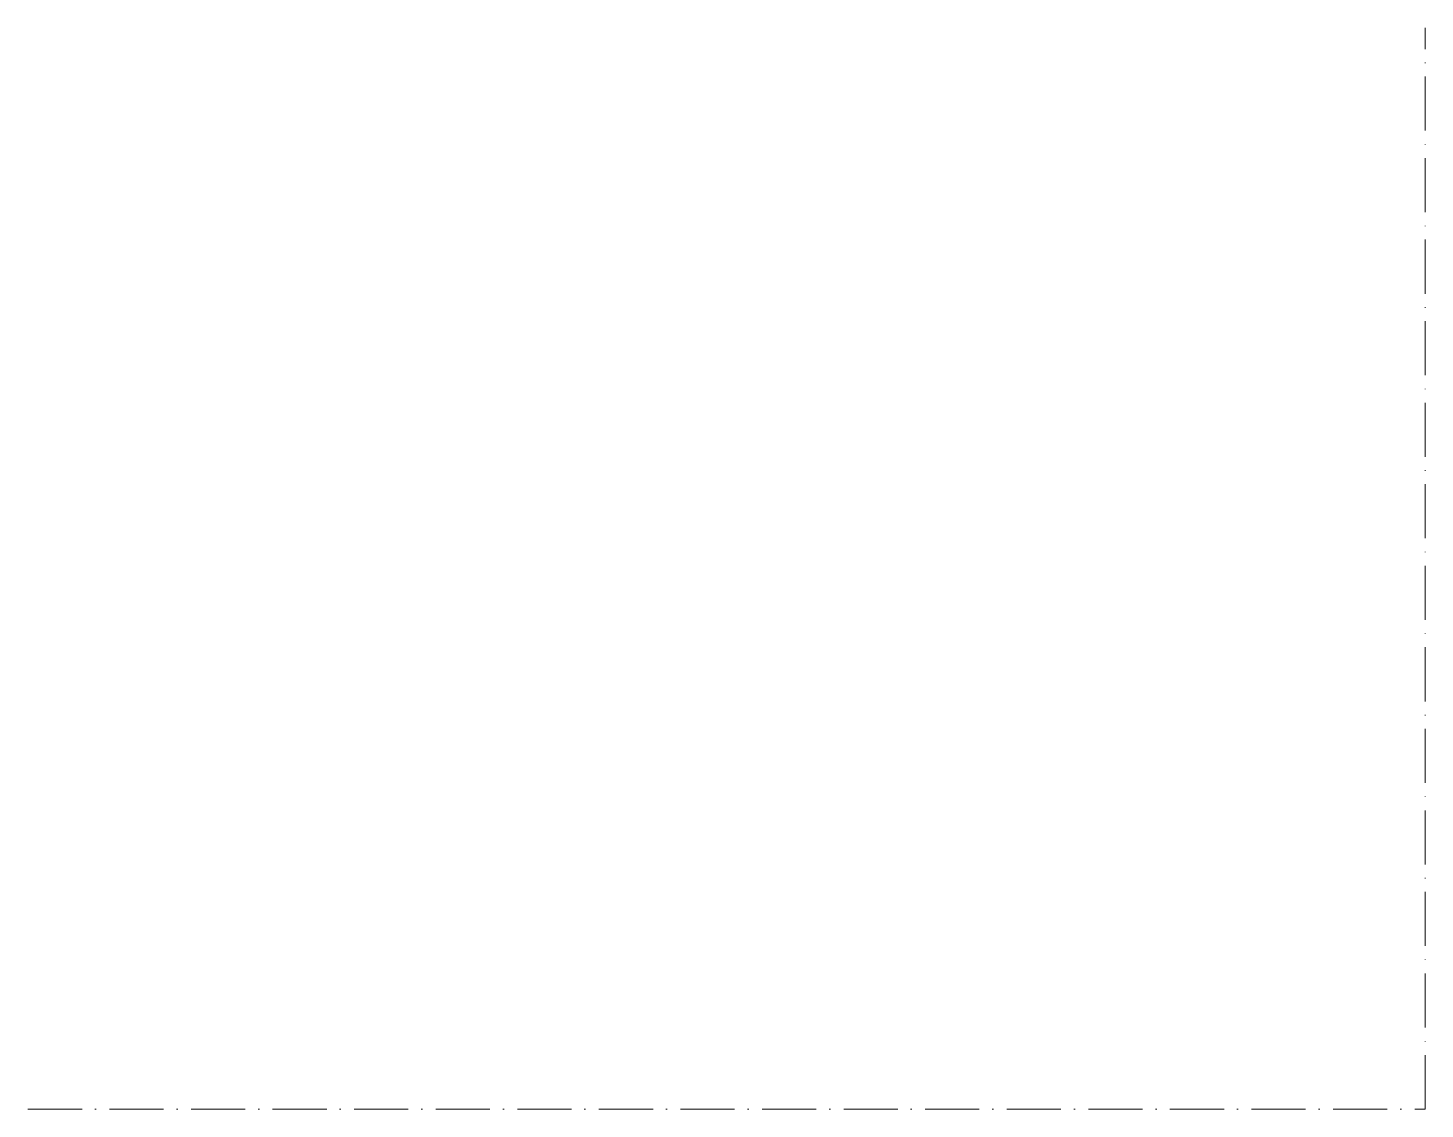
# Model space of a CAD drawing. Header units: centimetres. Extents: x 0 to 310, y 0 to 240.
import ezdxf

# ---------------------------------------------------------------- set-up
doc = ezdxf.new("R2010")
doc.units = ezdxf.units.CM
doc.linetypes.add('ACAD_ISO10W100', pattern=[18, 12, -3, 0, -3])
doc.layers.add('linii de ajutor', color=131, linetype='ACAD_ISO10W100', lineweight=20)

msp = doc.modelspace()

# ---------------------------------------------------------------- linework, layer by layer
at = {"layer": 'linii de ajutor'}
for p, q in [((310, 0), (310, 240)), ((0, 0), (310, 0))]:
    msp.add_line(p, q, dxfattribs=at)

doc.saveas('drawing.dxf')
